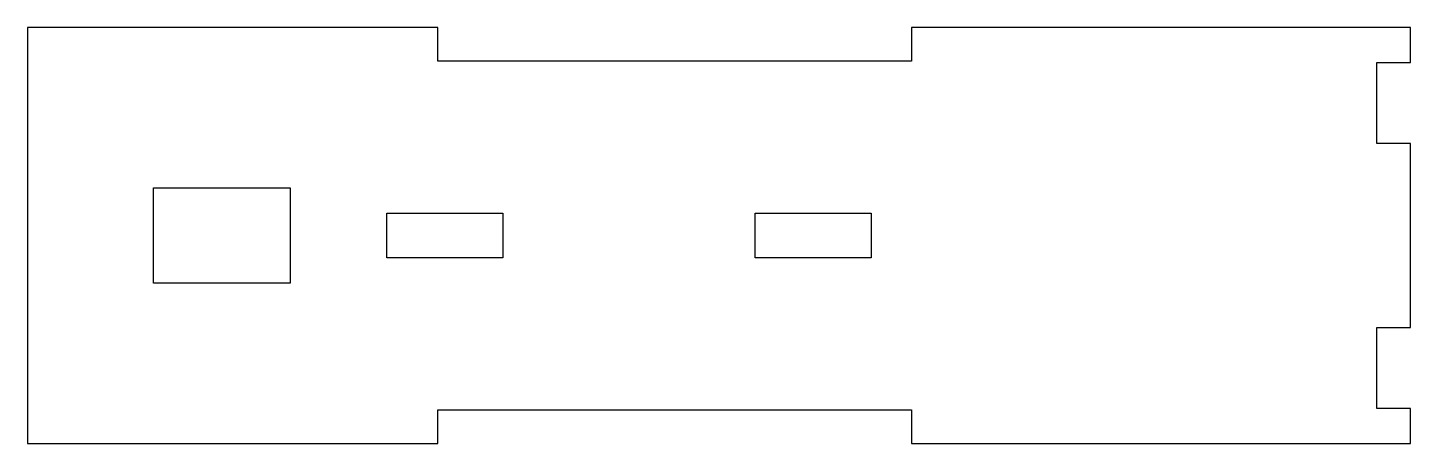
# Model space of a CAD drawing. Header units: millimetres. Extents: x -22.8 to 22.8, y -6.8 to 6.8.
import ezdxf

# ---------------------------------------------------------------- set-up
doc = ezdxf.new("R2010")
doc.units = ezdxf.units.MM
doc.layers.add('CUTOUTS', color=1, linetype='CONTINUOUS')
doc.layers.add('PERIMETER', color=5, linetype='CONTINUOUS')

msp = doc.modelspace()

# ---------------------------------------------------------------- linework, layer by layer
at = {"layer": 'CUTOUTS'}
for p, q in [((-18.611, 1.566), (-14.116, 1.566)), ((-18.611, -1.566), (-18.611, 1.566)), ((-14.116, 1.566), (-14.116, -1.566)), ((-10.933, 0.73), (-7.115, 0.73)), ((-10.933, -0.73), (-10.933, 0.73)), ((-7.115, 0.73), (-7.115, -0.73)), ((1.191, 0.73), (5.009, 0.73)), ((1.191, -0.73), (1.191, 0.73)), ((5.009, 0.73), (5.009, -0.73)), ((-7.115, -0.73), (-10.933, -0.73)), ((5.009, -0.73), (1.191, -0.73)), ((-14.116, -1.566), (-18.611, -1.566))]:
    msp.add_line(p, q, dxfattribs=at)
at = {"layer": 'PERIMETER'}
for p, q in [((-9.253, 6.843), (-22.752, 6.843)), ((-22.752, 6.843), (-22.752, -6.843)), ((-9.253, 5.743), (-9.253, 6.843)), ((22.752, 6.843), (6.336, 6.843)), ((6.336, 6.843), (6.336, 5.743)), ((22.752, 5.693), (22.752, 6.843)), ((6.336, 5.743), (-9.253, 5.743)), ((21.652, 3.025), (21.652, 5.693)), ((21.652, 5.693), (22.752, 5.693)), ((22.752, 3.025), (21.652, 3.025)), ((22.752, -3.025), (22.752, 3.025)), ((21.652, -5.693), (21.652, -3.025)), ((21.652, -3.025), (22.752, -3.025)), ((-9.253, -6.843), (-9.253, -5.743)), ((-9.253, -5.743), (6.336, -5.743)), ((6.336, -5.743), (6.336, -6.843)), ((22.752, -5.693), (21.652, -5.693)), ((22.752, -6.843), (22.752, -5.693)), ((-22.752, -6.843), (-9.253, -6.843)), ((6.336, -6.843), (22.752, -6.843))]:
    msp.add_line(p, q, dxfattribs=at)

doc.saveas('drawing.dxf')
